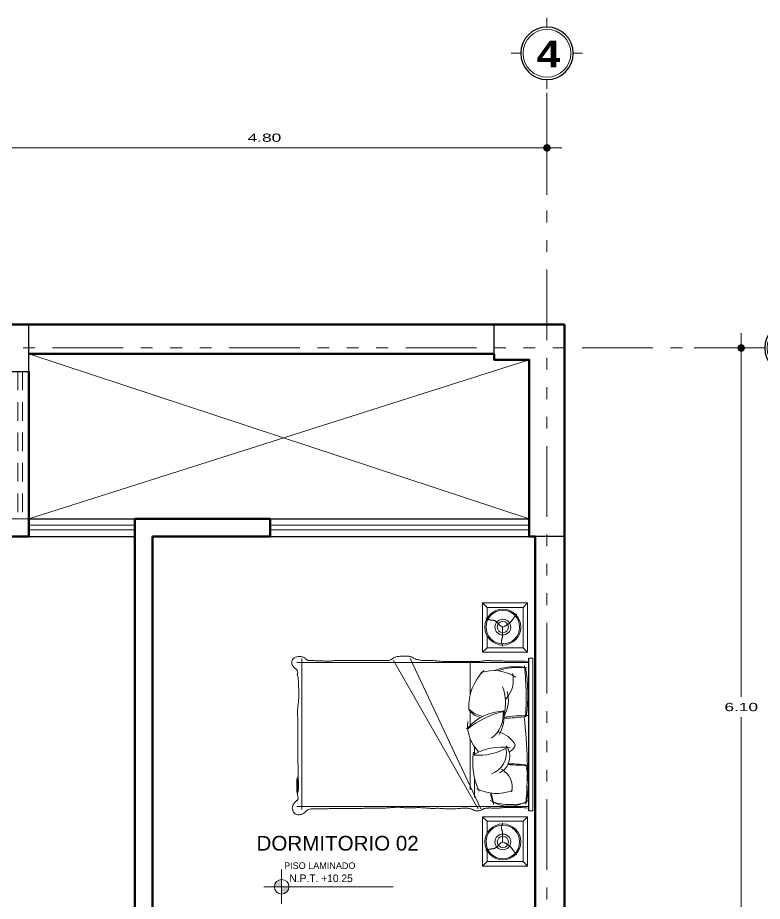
# Model space of a CAD drawing. Header units: millimetres. Extents: x 2325 to 2353, y 1262 to 1382.
# Drawn here: x 2336.98 to 2343.3, y 1374.67 to 1382.18 of the extents above; entities that cross this region are included whole.
import ezdxf

# ---------------------------------------------------------------- set-up
doc = ezdxf.new("R2010")
doc.units = ezdxf.units.MM
for name, pattern in [('ACAD_ISO14W100', [24, 12, -3, 0, -3, 0, -3, 0, -3]), ('CONTINUA', [0]), ('LÍNEAS_OCULTAS2', [4.7625, 3.175, -1.5875])]:
    doc.linetypes.add(name, pattern=pattern)
doc.layers.get('Defpoints').update_dxf_attribs({"lineweight": 0})
for name, color, linetype, lineweight in [('columnas', 152, 'Continuous', 30), ('cotas', 7, 'Continuous', 0), ('LEJANO-EJES', 191, 'Continuous', 0), ('mobiliario', 30, 'Continuous', 0), ('muro alto', 42, 'Continuous', 53), ('muro bajo', 42, 'Continuous', 25), ('PLUMA  01', 255, 'Continuous', 9), ('pluma 01', 7, 'Continuous', 9), ('TEXTOS', 7, 'Continuous', 0), ('ventana alta', 150, 'LÍNEAS_OCULTAS2', 5), ('ventana baja', 150, 'CONTINUA', 5)]:
    doc.layers.add(name, color=color, linetype=linetype, lineweight=lineweight)
doc.layers.add('texto', color=4, linetype='Continuous')
doc.styles.add('Roberto', font='swissel.ttf', dxfattribs={"width": 1.5})
doc.styles.get("Standard").update_dxf_attribs({"font": 'arial.ttf'})
doc.styles.add('style1', font='romans.shx', dxfattribs={"height": 0.05})
doc.styles.add('style2', font='arial.ttf')
doc.dimstyles.new('ejes cortos', dxfattribs={"dimscale": 0, "dimtxt": 0.07, "dimasz": 0.05, "dimexe": 0.12, "dimexo": 0.1, "dimgap": 0.05, "dimtad": 1, "dimtih": 1, "dimtoh": 1, "dimzin": 4, "dimdsep": 46, "dimtxsty": 'Roberto', "dimblk": 'ARROW', "dimcen": 0.05, "dimclrd": 7, "dimclre": 7, "dimclrt": 7, "dimaunit": 1, "dimadec": 3, "dimazin": 1, "dimtfac": 1, "dimtix": 1, "dimtofl": 0, "dimtmove": 0, "dimatfit": 3, "dimldrblk": 'ARROW', "dimfxl": 0.4, "dimfxlon": 1, "dimtolj": 1, "dimtzin": 4, "dimlwd": 5, "dimlwe": 0, "dimarcsym": 0})

# ---------------------------------------------------------------- blocks, each defined once
blk = doc.blocks.new('A$C70186724')
at = {"layer": 'mobiliario'}
for p, q in [((0, 2.0024), (0.0381, 1.9643)), ((0.4192, 2.0024), (0.3811, 1.9643)), ((1.7672, 2.0098), (0.4677, 2.0098)), ((0.5058, 2.0098), (0.5058, 0.0433)), ((1.7291, 2.0098), (1.7291, 0.0433)), ((1.8158, 2.0024), (1.8539, 1.9643)), ((2.2349, 2.0024), (2.1968, 1.9643)), ((0, 1.6214), (0.0381, 1.6595)), ((0.3811, 1.6595), (0.4192, 1.6214)), ((1.8539, 1.6595), (1.8158, 1.6214)), ((2.2349, 1.6214), (2.1968, 1.6595)), ((1.7479, 1.6068), (0.4707, 1.0047)), ((1.7479, 1.5842), (0.49, 0.8631)), ((0.7861, 1.5144), (0.5058, 1.5144)), ((1.0393, 1.5144), (0.9183, 1.5144)), ((1.5877, 1.5144), (1.1507, 1.5144)), ((1.2837, 1.5525), (1.2285, 1.5525)), ((1.6538, 1.5525), (1.4884, 1.5525)), ((1.7549, 0.0843), (0.4707, 0.0843))]:
    blk.add_line(p, q, dxfattribs=at)
for points in [[(1.7672, 2.0136), (0.4677, 2.0136), (0.4677, 2.0479), (1.7672, 2.0479)], [(0.4192, 2.0024), (0.4192, 1.6214), (0, 1.6214), (0, 2.0024)], [(1.8158, 2.0024), (1.8158, 1.6214), (2.2349, 1.6214), (2.2349, 2.0024)]]:
    blk.add_lwpolyline(points, close=True, dxfattribs=at)
for points in [[(0.1316, 1.6595), (0.0381, 1.6595), (0.0381, 1.9643), (0.3811, 1.9643), (0.3811, 1.6595), (0.2789, 1.6595)], [(0.4966, 2.0098), (0.4955, 1.9835), (0.4949, 1.9619), (0.4945, 1.9413), (0.4944, 1.9217), (0.4945, 1.903), (0.4946, 1.8853), (0.4946, 1.8687), (0.4946, 1.853), (0.4944, 1.8385), (0.4941, 1.8249), (0.4937, 1.8124), (0.4932, 1.8007), (0.4927, 1.79), (0.4923, 1.7802), (0.4919, 1.7711), (0.4916, 1.7629), (0.4915, 1.7554), (0.4915, 1.7485), (0.4916, 1.7421), (0.4916, 1.7359), (0.4917, 1.73), (0.4918, 1.724), (0.4918, 1.7178), (0.4916, 1.7114), (0.4914, 1.7045), (0.491, 1.6972), (0.4907, 1.6895), (0.4903, 1.6815), (0.4901, 1.6731), (0.49, 1.6643), (0.4901, 1.6553), (0.4906, 1.6459), (0.4913, 1.6363), (0.4924, 1.6264), (0.4935, 1.6162), (0.4948, 1.6055), (0.496, 1.5944), (0.4971, 1.5828), (0.498, 1.5707), (0.4986, 1.5579), (0.4988, 1.5445), (0.4987, 1.5306), (0.4984, 1.5163), (0.498, 1.5017), (0.4974, 1.4868), (0.497, 1.472), (0.4966, 1.4572), (0.4965, 1.4426), (0.4966, 1.4282), (0.497, 1.4141), (0.4974, 1.4), (0.498, 1.386), (0.4984, 1.3718), (0.4987, 1.3575), (0.4988, 1.3428), (0.4986, 1.3277), (0.498, 1.3122), (0.4971, 1.2963), (0.496, 1.2802), (0.4947, 1.2639), (0.4934, 1.2476), (0.4921, 1.2315), (0.491, 1.2156), (0.49, 1.2), (0.4894, 1.185), (0.4889, 1.1705), (0.4886, 1.1566), (0.4884, 1.1434), (0.4882, 1.1308), (0.4879, 1.1189), (0.4875, 1.1078), (0.4868, 1.0975), (0.4859, 1.0881), (0.4846, 1.0795), (0.4832, 1.0716), (0.4815, 1.0645), (0.4796, 1.058), (0.4775, 1.0522), (0.4752, 1.047), (0.4729, 1.0423), (0.4704, 1.0381), (0.4679, 1.0342), (0.4654, 1.0305), (0.463, 1.0267), (0.4607, 1.0228), (0.4586, 1.0184), (0.4568, 1.0136), (0.4552, 1.0079), (0.4539, 1.0015), (0.453, 0.9942), (0.4524, 0.9863), (0.452, 0.9778), (0.4519, 0.9688), (0.4519, 0.9595), (0.4521, 0.95), (0.4525, 0.9403), (0.453, 0.9307), (0.4535, 0.9212), (0.4543, 0.912), (0.4552, 0.9031), (0.4563, 0.8948), (0.4576, 0.8871), (0.4592, 0.8803), (0.4611, 0.8743), (0.4632, 0.8694), (0.4656, 0.8653), (0.4682, 0.8618), (0.4708, 0.8587), (0.4735, 0.8558), (0.4761, 0.8528), (0.4786, 0.8496), (0.4809, 0.8459), (0.483, 0.8415), (0.4848, 0.8365), (0.4864, 0.831), (0.4877, 0.825), (0.4887, 0.8185), (0.4894, 0.8118), (0.4899, 0.8048), (0.49, 0.7976), (0.4899, 0.7903), (0.4896, 0.7829), (0.4891, 0.7754), (0.4886, 0.7679), (0.4881, 0.7603), (0.4878, 0.7526), (0.4877, 0.6135), (0.4879, 0.6057), (0.4885, 0.5978), (0.4894, 0.3599), (0.4904, 0.3517), (0.4916, 0.3435), (0.4927, 0.3349), (0.4937, 0.3261), (0.4945, 0.317), (0.4949, 0.3076), (0.4949, 0.2977), (0.4945, 0.2876), (0.4939, 0.2773), (0.4931, 0.2671), (0.4922, 0.2569), (0.4913, 0.2069), (0.4906, 0.1973), (0.49, 0.1882), (0.4898, 0.1796), (0.4897, 0.1716), (0.4897, 0.1643), (0.4896, 0.1574), (0.4894, 0.1512), (0.489, 0.1454), (0.4881, 0.1403), (0.4868, 0.1356), (0.4849, 0.1314), (0.4825, 0.1275), (0.4798, 0.1239), (0.4768, 0.1204), (0.4736, 0.1168), (0.4704, 0.1131), (0.4672, 0.109), (0.4643, 0.1045), (0.4616, 0.0993), (0.4593, 0.0937), (0.4574, 0.0876), (0.4559, 0.0812), (0.4549, 0.0745), (0.4544, 0.0676), (0.4545, 0.0605), (0.4552, 0.0535), (0.4565, 0.0465), (0.4584, 0.0396), (0.461, 0.033), (0.464, 0.0268), (0.4676, 0.021), (0.4716, 0.0157), (0.4761, 0.0112), (0.4809, 0.0073), (0.4861, 0.0043), (0.4916, 0.0021), (0.4972, 0.0007), (0.5029, 0), (0.5086, 0), (0.5143, 0.0006), (0.5197, 0.0018), (0.5249, 0.0036), (0.5298, 0.0058), (0.5343, 0.0085), (0.5385, 0.0115), (0.5425, 0.0148), (0.5463, 0.0184), (0.5499, 0.022), (0.5533, 0.0257), (0.5565, 0.0293), (0.5597, 0.0329), (0.5629, 0.0363), (0.566, 0.0395), (0.5692, 0.0423), (0.5724, 0.0449), (0.5759, 0.047), (0.5795, 0.0486), (0.5834, 0.0497), (0.5875, 0.0502), (0.592, 0.0502), (0.5966, 0.0498), (0.6015, 0.0491), (0.6066, 0.0482), (0.6118, 0.0471), (0.6302, 0.0536), (0.6883, 0.0574), (0.7018, 0.0579), (0.7158, 0.0585), (0.7302, 0.0592), (0.7452, 0.0598), (0.7606, 0.0602), (0.7765, 0.0603), (0.7928, 0.0599), (0.8095, 0.0591), (0.8263, 0.0578), (0.8431, 0.0562), (0.8596, 0.0545), (0.8757, 0.0529), (0.8911, 0.0513), (0.9055, 0.05), (0.9188, 0.0492), (0.9309, 0.0488), (0.9419, 0.0489), (0.9522, 0.0494), (0.962, 0.0501), (0.9718, 0.051), (0.9817, 0.0519), (1.3648, 0.0528), (1.3762, 0.0535), (1.3886, 0.054), (1.4019, 0.0543), (1.416, 0.0544), (1.4306, 0.0545), (1.4454, 0.0545), (1.4603, 0.0546), (1.475, 0.0548), (1.4893, 0.0551), (1.5031, 0.0556), (1.5163, 0.0562), (1.5288, 0.0568), (1.5408, 0.0573), (1.5521, 0.0576), (1.5627, 0.0577), (1.5728, 0.0574), (1.5821, 0.0567), (1.5909, 0.0554), (1.5991, 0.0538), (1.607, 0.0518), (1.6147, 0.0497), (1.4824, 0.0476), (1.4901, 0.0457), (1.4981, 0.044), (1.5065, 0.0427), (1.5154, 0.042), (1.5628, 0.0418), (1.5724, 0.0419), (1.582, 0.0425), (1.5916, 0.0433), (1.601, 0.0444), (1.6101, 0.0457), (1.6186, 0.047), (1.6265, 0.0485), (1.6338, 0.0499), (1.6405, 0.0511), (1.6465, 0.0523), (1.6519, 0.0531), (1.6568, 0.0537), (1.661, 0.0538), (1.6647, 0.0535), (1.6679, 0.0526), (1.6706, 0.0513), (1.673, 0.0495), (1.6751, 0.0474), (1.677, 0.045), (1.6789, 0.0424), (1.6809, 0.0396), (1.683, 0.0368), (1.6853, 0.034), (1.6879, 0.0312), (1.6907, 0.0284), (1.6938, 0.0257), (1.6971, 0.023), (1.7006, 0.0204), (1.7043, 0.0178), (1.7082, 0.0154), (1.7123, 0.013), (1.7166, 0.0108), (1.7211, 0.0089), (1.7258, 0.0072), (1.7306, 0.0059), (1.7355, 0.005), (1.7406, 0.0045), (1.7457, 0.0046), (1.751, 0.0053), (1.7563, 0.0066), (1.7615, 0.0083), (1.7667, 0.0105), (1.7716, 0.013), (1.7762, 0.0159), (1.7805, 0.019), (1.7844, 0.0224), (1.7877, 0.0259), (1.7906, 0.0295), (1.793, 0.0334), (1.795, 0.0374), (1.7966, 0.0417), (1.7977, 0.0463), (1.7985, 0.0511), (1.7988, 0.0562), (1.7989, 0.0615), (1.7985, 0.0671), (1.7978, 0.0728), (1.7968, 0.0784), (1.7953, 0.084), (1.7935, 0.0894), (1.7913, 0.0944), (1.7886, 0.0991), (1.7856, 0.1033), (1.7823, 0.1071), (1.7788, 0.1107), (1.7752, 0.1142), (1.7715, 0.1177), (1.7679, 0.1213), (1.7645, 0.1253), (1.7613, 0.1297), (1.7584, 0.1346), (1.756, 0.1399), (1.7538, 0.1456), (1.752, 0.1515), (1.7505, 0.1576), (1.7493, 0.1638), (1.7484, 0.1699), (1.7479, 0.1758), (1.7476, 0.1815), (1.7476, 0.1872), (1.7477, 0.1928), (1.748, 0.1987), (1.7483, 0.2049), (1.7486, 0.2515), (1.7489, 0.2588), (1.749, 0.2668), (1.7489, 0.2757), (1.7486, 0.2854), (1.7482, 0.2958), (1.7477, 0.307), (1.7471, 0.3187), (1.7465, 0.3309), (1.7458, 0.3435), (1.7452, 0.3564), (1.7446, 0.5996), (1.7441, 0.6129), (1.7435, 0.7575), (1.743, 0.7708), (1.7424, 0.7838), (1.7418, 0.7966), (1.7411, 0.8089), (1.7404, 0.8207), (1.7395, 0.8318), (1.7386, 0.8425), (1.7378, 0.8527), (1.737, 0.8627), (1.7363, 0.8726), (1.7358, 0.8825), (1.7355, 0.8925), (1.7355, 0.9028), (1.7359, 0.9134), (1.7365, 0.9244), (1.7373, 0.9357), (1.7382, 0.9472), (1.7391, 0.9589), (1.7399, 0.9708), (1.7405, 0.9826), (1.7409, 0.9945), (1.7409, 1.0064), (1.7407, 1.0182), (1.7403, 1.03), (1.7398, 1.0417), (1.7393, 1.0535), (1.7389, 1.0653), (1.7387, 1.0771), (1.7388, 1.089), (1.7391, 1.1008), (1.7398, 1.1127), (1.7406, 1.1245), (1.7415, 1.1362), (1.7425, 1.1476), (1.7434, 1.1588), (1.7441, 1.1697), (1.7447, 1.1802), (1.7449, 1.1902), (1.745, 1.1999), (1.7449, 1.2094), (1.7447, 1.2187), (1.7445, 1.2281), (1.7444, 1.2375), (1.7444, 1.247), (1.7447, 1.2569), (1.7452, 1.2672), (1.746, 1.2778), (1.7468, 1.2888), (1.7477, 1.3), (1.7486, 1.3116), (1.7493, 1.3234), (1.7498, 1.3354), (1.75, 1.3476), (1.7498, 1.3599), (1.7493, 1.3724), (1.7486, 1.3848), (1.7477, 1.3972), (1.7467, 1.4095), (1.7457, 1.4217), (1.7448, 1.4336), (1.7441, 1.4452), (1.7436, 1.4565), (1.7434, 1.4674), (1.7435, 1.4777), (1.7438, 1.4874), (1.7444, 1.4965), (1.7453, 1.5048), (1.7464, 1.5122), (1.7479, 1.5188), (1.7496, 1.5243), (1.7516, 1.5291), (1.7537, 1.5333), (1.7559, 1.5371), (1.758, 1.5407), (1.76, 1.5443), (1.7619, 1.5482), (1.7634, 1.5526), (1.7647, 1.5575), (1.7656, 1.5629), (1.7661, 1.5687), (1.7663, 1.5746), (1.7662, 1.5806), (1.7658, 1.5864), (1.765, 1.592), (1.764, 1.5971), (1.7626, 1.6016), (1.761, 1.6057), (1.7593, 1.6094), (1.7574, 1.6129), (1.7555, 1.6162), (1.7536, 1.6195), (1.7517, 1.6229), (1.75, 1.6266), (1.7485, 1.6306), (1.7472, 1.6349), (1.746, 1.6394), (1.7451, 1.644), (1.7442, 1.6487), (1.7435, 1.6534), (1.743, 1.658), (1.7425, 1.6626), (1.7422, 1.6669), (1.7419, 1.6711), (1.7417, 1.6754), (1.7416, 1.6797), (1.7416, 1.6843), (1.7417, 1.6891), (1.7418, 1.6944), (1.742, 1.7001), (1.7422, 1.7064), (1.7424, 1.7132), (1.7427, 1.7204), (1.7429, 1.7278), (1.743, 1.7354), (1.743, 1.7429), (1.7428, 1.7503), (1.7425, 1.7575), (1.742, 1.7644), (1.7414, 1.7711), (1.7407, 1.7776), (1.7399, 1.7841), (1.7392, 1.7907), (1.7385, 1.7975), (1.738, 1.8047), (1.7377, 1.8123), (1.7376, 1.8204), (1.7377, 1.829), (1.7379, 1.8381), (1.7382, 1.8477), (1.7385, 1.8576), (1.7387, 1.868), (1.7388, 1.8786), (1.7388, 1.8895), (1.7385, 1.9008), (1.7381, 1.9126), (1.7378, 1.9253), (1.7379, 1.9391), (1.7384, 1.9544), (1.7396, 1.9716), (1.7416, 1.9908), (1.7443, 2.0098)], [(2.1034, 1.6595), (2.1968, 1.6595), (2.1968, 1.9643), (1.8539, 1.9643), (1.8539, 1.6595), (1.9561, 1.6595)], [(0.2099, 1.7871), (0.2065, 1.7938), (0.2034, 1.7997), (0.2006, 1.805), (0.1979, 1.8097), (0.1955, 1.8139), (0.1932, 1.8177), (0.191, 1.8212), (0.1891, 1.8244), (0.1872, 1.8275), (0.1854, 1.8305), (0.1837, 1.8333), (0.1821, 1.836), (0.1805, 1.8386), (0.1788, 1.8411), (0.1771, 1.8435), (0.1754, 1.8459), (0.1735, 1.8482), (0.1716, 1.8505), (0.1695, 1.8527), (0.1674, 1.8549), (0.1652, 1.8571), (0.1629, 1.8593), (0.1605, 1.8614), (0.158, 1.8635), (0.1554, 1.8656), (0.1528, 1.8676), (0.15, 1.8697), (0.1471, 1.8719), (0.1441, 1.8741), (0.1409, 1.8763), (0.1375, 1.8787), (0.1339, 1.8811), (0.1301, 1.8837), (0.1261, 1.8864), (0.1217, 1.8895), (0.1171, 1.8928), (0.112, 1.8966), (0.1066, 1.9008), (0.1007, 1.9056), (0.0944, 1.9111)], [(2.0251, 1.7871), (2.0284, 1.7938), (2.0315, 1.7997), (2.0344, 1.805), (2.037, 1.8097), (2.0395, 1.8139), (2.0418, 1.8177), (2.0439, 1.8212), (2.0459, 1.8244), (2.0477, 1.8275), (2.0495, 1.8305), (2.0512, 1.8333), (2.0528, 1.836), (2.0545, 1.8386), (2.0561, 1.8411), (2.0578, 1.8435), (2.0595, 1.8459), (2.0614, 1.8482), (2.0634, 1.8505), (2.0654, 1.8527), (2.0675, 1.8549), (2.0698, 1.8571), (2.0721, 1.8593), (2.0745, 1.8614), (2.0769, 1.8635), (2.0795, 1.8656), (2.0821, 1.8676), (2.0849, 1.8697), (2.0878, 1.8719), (2.0908, 1.8741), (2.094, 1.8763), (2.0974, 1.8787), (2.101, 1.8811), (2.1048, 1.8837), (2.1089, 1.8864), (2.1132, 1.8895), (2.1179, 1.8928), (2.1229, 1.8966), (2.1283, 1.9008), (2.1342, 1.9056), (2.1405, 1.9111)], [(0.2074, 1.7936), (0.2035, 1.7864), (0.1997, 1.7802), (0.1959, 1.7747), (0.1922, 1.77), (0.1885, 1.7659), (0.185, 1.7623), (0.1816, 1.7591), (0.1783, 1.7561), (0.1752, 1.7534), (0.1722, 1.7508), (0.1694, 1.7483), (0.1668, 1.7459), (0.1644, 1.7436), (0.1621, 1.7413), (0.16, 1.739), (0.1581, 1.7366), (0.1564, 1.7343), (0.1548, 1.7318), (0.1534, 1.7294), (0.1522, 1.7269), (0.1511, 1.7243), (0.1502, 1.7218), (0.1494, 1.7192), (0.1487, 1.7167), (0.1481, 1.7141), (0.1476, 1.7116), (0.1472, 1.709), (0.1468, 1.7064), (0.1465, 1.7039), (0.1462, 1.7013), (0.1459, 1.6987), (0.1456, 1.6962), (0.1452, 1.6936), (0.1449, 1.691), (0.1444, 1.6884), (0.144, 1.6857), (0.1434, 1.6829), (0.1428, 1.6801), (0.1421, 1.6771), (0.1413, 1.674), (0.1404, 1.6707), (0.1394, 1.6673), (0.1382, 1.6639), (0.137, 1.6606), (0.1356, 1.6574), (0.1341, 1.6543), (0.1325, 1.6516), (0.1308, 1.6491)], [(0.2005, 1.7902), (0.2077, 1.7907), (0.2141, 1.791), (0.2197, 1.7912), (0.2247, 1.7912), (0.2292, 1.7912), (0.2332, 1.7911), (0.2369, 1.791), (0.2404, 1.7909), (0.2437, 1.7909), (0.247, 1.7909), (0.2502, 1.791), (0.2533, 1.7911), (0.2563, 1.7911), (0.2592, 1.7912), (0.2621, 1.7913), (0.2649, 1.7913), (0.2676, 1.7913), (0.2703, 1.7912), (0.273, 1.7911), (0.2757, 1.7909), (0.2783, 1.7907), (0.2809, 1.7904), (0.2836, 1.79), (0.2862, 1.7896), (0.2889, 1.7892), (0.2916, 1.7887), (0.2943, 1.7881), (0.2971, 1.7875), (0.2998, 1.7869), (0.3026, 1.7862), (0.3054, 1.7855), (0.3081, 1.7848), (0.3109, 1.784), (0.3137, 1.7833), (0.3166, 1.7826), (0.3195, 1.7821), (0.3226, 1.7817), (0.3258, 1.7815), (0.3291, 1.7816), (0.3326, 1.7819), (0.3364, 1.7826), (0.3403, 1.7836), (0.3444, 1.7848), (0.3487, 1.7862), (0.3531, 1.7877), (0.3577, 1.7893), (0.3624, 1.7909), (0.3672, 1.7924)], [(2.0344, 1.7902), (2.0272, 1.7907), (2.0208, 1.791), (2.0152, 1.7912), (2.0102, 1.7912), (2.0058, 1.7912), (2.0017, 1.7911), (1.998, 1.791), (1.9945, 1.7909), (1.9912, 1.7909), (1.9879, 1.7909), (1.9847, 1.791), (1.9817, 1.7911), (1.9787, 1.7911), (1.9757, 1.7912), (1.9729, 1.7913), (1.9701, 1.7913), (1.9673, 1.7913), (1.9646, 1.7912), (1.9619, 1.7911), (1.9593, 1.7909), (1.9566, 1.7907), (1.954, 1.7904), (1.9514, 1.79), (1.9487, 1.7896), (1.946, 1.7892), (1.9433, 1.7887), (1.9406, 1.7881), (1.9378, 1.7875), (1.9351, 1.7869), (1.9323, 1.7862), (1.9296, 1.7855), (1.9268, 1.7848), (1.924, 1.784), (1.9212, 1.7833), (1.9183, 1.7826), (1.9154, 1.7821), (1.9123, 1.7817), (1.9092, 1.7815), (1.9058, 1.7816), (1.9023, 1.7819), (1.8986, 1.7826), (1.8946, 1.7836), (1.8905, 1.7848), (1.8862, 1.7862), (1.8818, 1.7877), (1.8772, 1.7893), (1.8726, 1.7909), (1.8678, 1.7924)], [(2.0276, 1.7936), (2.0314, 1.7864), (2.0352, 1.7802), (2.039, 1.7747), (2.0427, 1.77), (2.0464, 1.7659), (2.0499, 1.7623), (2.0533, 1.7591), (2.0566, 1.7561), (2.0597, 1.7534), (2.0627, 1.7508), (2.0655, 1.7483), (2.0681, 1.7459), (2.0706, 1.7436), (2.0728, 1.7413), (2.0749, 1.739), (2.0768, 1.7366), (2.0786, 1.7343), (2.0801, 1.7318), (2.0815, 1.7294), (2.0827, 1.7269), (2.0838, 1.7243), (2.0847, 1.7218), (2.0855, 1.7192), (2.0862, 1.7167), (2.0868, 1.7141), (2.0873, 1.7116), (2.0878, 1.709), (2.0881, 1.7064), (2.0885, 1.7039), (2.0888, 1.7013), (2.0891, 1.6987), (2.0894, 1.6962), (2.0897, 1.6936), (2.0901, 1.691), (2.0905, 1.6884), (2.091, 1.6857), (2.0915, 1.6829), (2.0921, 1.6801), (2.0928, 1.6771), (2.0936, 1.674), (2.0945, 1.6707), (2.0956, 1.6673), (2.0967, 1.6639), (2.0979, 1.6606), (2.0993, 1.6574), (2.1008, 1.6543), (2.1024, 1.6516), (2.1042, 1.6491)]]:
    blk.add_lwpolyline(points, dxfattribs=at)
for centre, radius in [((0.2052, 1.7929), 0.1524), ((0.2052, 1.7929), 0.1429), ((2.0297, 1.7929), 0.1524), ((2.0297, 1.7929), 0.1429), ((0.2052, 1.7929), 0.0667), ((0.2052, 1.7929), 0.0476), ((2.0297, 1.7929), 0.0667), ((2.0297, 1.7929), 0.0476)]:
    blk.add_circle(centre, radius, dxfattribs=at)
for centre, radius, start, end in [((0.8044, -0.5496), 2.5401, 86.32405, 96.09743), ((1.0752, 1.9043), 0.5341, 171.25666, 200.07697), ((0.7757, 0.6688), 1.3363, 81.94004, 99.83985), ((1.1625, 1.9313), 0.615, 173.99516, 197.41585), ((2.4065, 1.9963), 1.4495, 179.60408, 187.70691), ((-0.1518, 1.803), 1.1307, 359.94785, 9.61979), ((1.4115, -1.4715), 3.473, 85.10279, 97.3599), ((2.4952, 1.8403), 1.129, 172.44671, 180.06059), ((-0.8054, 2.0029), 2.185, 355.61459, 359.89372), ((1.5451, 1.3202), 0.6895, 77.55299, 104.19388), ((1.4348, 1.8477), 0.2916, 326.16641, 32.49004), ((1.2166, 1.8561), 0.4965, 342.85913, 16.07365), ((0.9162, 1.7139), 0.3424, 146.54879, 198.54755), ((0.657, 1.6497), 0.2317, 47.12989, 104.27627), ((1.3278, 1.6893), 0.2423, 120.2878, 164.59824), ((1.1885, 1.8197), 0.0806, 21.67931, 77.8243), ((0.8484, 1.4174), 0.3979, 75.13657, 110.11085), ((0.8281, 1.5755), 0.2647, 59.74761, 106.63396), ((0.9692, 1.52), 0.2837, 58.73674, 101.33328), ((1.3557, 1.8157), 0.4368, 180.94241, 229.26055), ((1.3038, 1.6959), 0.1561, 26.15787, 125.83294), ((1.6928, 1.7812), 0.4687, 170.80231, 211.34581), ((0.7992, 1.5861), 0.4947, 355.85031, 28.95445), ((1.2748, 1.6364), 0.1863, 19.16577, 101.95874), ((1.5644, 1.7007), 0.1713, 76.50973, 152.29583), ((1.2335, 1.7403), 0.3846, 333.49737, 20.69743), ((1.6679, 1.9744), 0.7669, 193.53739, 218.30473), ((0.9497, 1.55), 0.2468, 36.71453, 96.37267), ((1.6004, 1.9036), 0.214, 273.87998, 295.06768), ((2.0898, -0.3561), 2.1048, 100.37605, 103.02517), ((0.8816, 1.9353), 0.4316, 224.70035, 272.74111), ((0.7042, 1.6823), 0.2663, 318.03637, 347.06123), ((0.8162, 1.6386), 0.1607, 303.29648, 346.31515), ((1.0358, 1.8176), 0.3241, 264.77713, 315.47164), ((1.357, 2.1021), 0.565, 260.93942, 295.21906)]:
    blk.add_arc(centre, radius, start, end, dxfattribs=at)
blk = doc.blocks.new('T')
at = {"layer": 'TEXTOS'}
h = blk.add_hatch(color=256, dxfattribs=at)
h.paths.add_polyline_path([(224.4309, 249.6252, 0.414214), (224.369, 249.5632), (224.4309, 249.5632)])
h.paths.add_polyline_path([(224.4309, 249.5632), (224.4309, 249.5013, 0.414214), (224.4928, 249.5632)])
at = {"layer": 'TEXTOS', "lineweight": 5}
for p, q in [((224.4309, 249.7096), (224.4309, 249.5632)), ((224.2782, 249.5632), (225.3772, 249.5632)), ((224.4309, 249.4169), (224.4309, 249.5632))]:
    blk.add_line(p, q, dxfattribs=at)
blk.add_circle((224.4309, 249.5632), 0.0619, dxfattribs=at)
blk = doc.blocks.new('circulo de Letra del Eje')
at = {"layer": 'LEJANO-EJES', "lineweight": 5}
for p, q in [((0, 0.2785), (0, 0.3785)), ((0.2785, 0), (0.3785, 0)), ((-0.2785, 0), (-0.3785, 0)), ((0, -0.2785), (0, -0.3785))]:
    blk.add_line(p, q, dxfattribs=at)
at = {"layer": 'LEJANO-EJES', "lineweight": 30}
blk.add_circle((0, 0), 0.2785, dxfattribs=at)
at = {"layer": 'LEJANO-EJES', "lineweight": 5}
blk.add_circle((0, 0), 0.2535, dxfattribs=at)
blk = doc.blocks.new('ARROW')
at = {"layer": 'cotas', "ltscale": 0.5}
blk.add_line((2.5, 0), (-2.5, 0), dxfattribs=at)
at = {"layer": 'cotas', "const_width": 0.635}
blk.add_lwpolyline([(-0.32, 0, 1), (0.32, 0, 1)], format="xyb", close=True, dxfattribs=at)
blk = doc.blocks.new('*D77')
at = {"layer": 'cotas', "color": 7, "linetype": 'CONTINUA', "lineweight": 0, "transparency": 16777216}
for p, q in [((2336.6741, 1380.6693), (2336.6741, 1381.1893)), ((2341.4741, 1380.6693), (2341.4741, 1381.1893))]:
    blk.add_line(p, q, dxfattribs=at)
at = {"layer": 'cotas', "color": 7, "linetype": 'CONTINUA', "lineweight": 5, "transparency": 16777216}
blk.add_line((2336.7241, 1381.0693), (2341.4241, 1381.0693), dxfattribs=at)
at = {"layer": 'Defpoints', "color": 0, "transparency": 16777216}
for p in [(2341.4741, 1381.0693), (2336.6741, 1379.5693), (2341.4741, 1379.5693), (2327.0741, 1377.9087), (2328.2741, 1377.9356), (2328.2741, 1377.9087)]:
    blk.add_point(p, dxfattribs=at)
at = {"layer": 'PLUMA  01', "color": 7, "linetype": 'CONTINUA', "lineweight": 0, "transparency": 16777216}
for p, q in [((2327.0741, 1377.9356), (2327.0741, 1378.0556)), ((2328.2741, 1377.9356), (2328.2741, 1378.0556))]:
    blk.add_line(p, q, dxfattribs=at)
at = {"layer": 'PLUMA  01', "color": 7, "linetype": 'CONTINUA', "lineweight": 5, "transparency": 16777216}
blk.add_line((2327.1241, 1377.9356), (2328.2241, 1377.9356), dxfattribs=at)
at = {"layer": 'cotas', "color": 7, "lineweight": 5, "transparency": 16777216, "xscale": 0.05, "yscale": 0.05, "zscale": 0.05, "rotation": 180}
blk.add_blockref('ARROW', (2336.6741, 1381.0693), dxfattribs=at)
at = {"layer": 'cotas', "color": 7, "lineweight": 5, "transparency": 16777216, "xscale": 0.05, "yscale": 0.05, "zscale": 0.05}
blk.add_blockref('ARROW', (2341.4741, 1381.0693), dxfattribs=at)
at = {"layer": 'PLUMA  01', "color": 7, "lineweight": 5, "transparency": 16777216, "xscale": 0.05, "yscale": 0.05, "zscale": 0.05, "rotation": 180}
blk.add_blockref('ARROW', (2327.0741, 1377.9356), dxfattribs=at)
at = {"layer": 'PLUMA  01', "color": 7, "lineweight": 5, "transparency": 16777216, "xscale": 0.05, "yscale": 0.05, "zscale": 0.05}
blk.add_blockref('ARROW', (2328.2741, 1377.9356), dxfattribs=at)
at = {"layer": 'cotas', "color": 7, "transparency": 16777216, "insert": (2339.0741, 1381.1553), "char_height": 0.07, "attachment_point": 5, "style": 'Roberto'}
blk.add_mtext('\\A1;4.80', dxfattribs=at)
at = {"layer": 'PLUMA  01', "color": 7, "transparency": 16777216, "insert": (2327.6741, 1378.0216), "char_height": 0.07, "attachment_point": 5, "style": 'Roberto'}
blk.add_mtext('\\A1;1.20', dxfattribs=at)
blk = doc.blocks.new('*D83')
at = {"layer": 'cotas', "color": 7, "linetype": 'CONTINUA', "lineweight": 0, "transparency": 16777216}
for p, q in [((2342.7241, 1379.3693), (2343.2441, 1379.3693)), ((2342.7241, 1373.2693), (2343.2441, 1373.2693))]:
    blk.add_line(p, q, dxfattribs=at)
at = {"layer": 'cotas', "color": 7, "linetype": 'CONTINUA', "lineweight": 5, "transparency": 16777216}
for p, q in [((2343.1241, 1379.3193), (2343.1241, 1376.4053)), ((2343.1241, 1373.3193), (2343.1241, 1376.2334))]:
    blk.add_line(p, q, dxfattribs=at)
at = {"layer": 'Defpoints', "color": 0, "transparency": 16777216}
for p in [(2341.6241, 1379.3693), (2341.6241, 1373.2693), (2343.1241, 1373.2693), (2328.8741, 1316.3193), (2329.7241, 1316.3193), (2329.7241, 1315.9772)]:
    blk.add_point(p, dxfattribs=at)
at = {"layer": 'PLUMA  01', "color": 7, "linetype": 'CONTINUA', "lineweight": 0, "transparency": 16777216}
for p, q in [((2328.8741, 1316.2193), (2328.8741, 1315.8572)), ((2329.7241, 1316.2193), (2329.7241, 1315.8572))]:
    blk.add_line(p, q, dxfattribs=at)
at = {"layer": 'PLUMA  01', "color": 7, "linetype": 'CONTINUA', "lineweight": 5, "transparency": 16777216}
blk.add_line((2328.9241, 1315.9772), (2329.6741, 1315.9772), dxfattribs=at)
at = {"layer": 'cotas', "color": 7, "lineweight": 5, "transparency": 16777216, "xscale": 0.05, "yscale": 0.05, "zscale": 0.05}
for p, rotation in [((2343.1241, 1379.3693), 90), ((2343.1241, 1373.2693), 270)]:
    blk.add_blockref('ARROW', p, dxfattribs=dict(at, rotation=rotation))
at = {"layer": 'PLUMA  01', "color": 7, "lineweight": 5, "transparency": 16777216, "xscale": 0.05, "yscale": 0.05, "zscale": 0.05, "rotation": 180}
blk.add_blockref('ARROW', (2328.8741, 1315.9772), dxfattribs=at)
at = {"layer": 'PLUMA  01', "color": 7, "lineweight": 5, "transparency": 16777216, "xscale": 0.05, "yscale": 0.05, "zscale": 0.05}
blk.add_blockref('ARROW', (2329.7241, 1315.9772), dxfattribs=at)
at = {"layer": 'cotas', "color": 7, "transparency": 16777216, "insert": (2343.1241, 1376.3193), "char_height": 0.07, "attachment_point": 5, "style": 'Roberto'}
blk.add_mtext('\\A1;6.10', dxfattribs=at)
at = {"layer": 'PLUMA  01', "color": 7, "transparency": 16777216, "insert": (2329.2991, 1316.0631), "char_height": 0.07, "attachment_point": 5, "style": 'Roberto'}
blk.add_mtext('\\A1;.85', dxfattribs=at)

msp = doc.modelspace()

# ---------------------------------------------------------------- linework, layer by layer
at = {"layer": 'columnas', "ltscale": 1.5}
for points in [[(2336.2741, 1379.1693), (2337.0741, 1379.1693), (2337.0741, 1379.5693), (2336.2741, 1379.5693)], [(2341.3241, 1379.2693), (2341.0241, 1379.2693), (2341.0241, 1379.5693), (2341.6241, 1379.5693), (2341.6241, 1377.7693), (2341.3241, 1377.7693)]]:
    msp.add_lwpolyline(points, close=True, dxfattribs=at)
at = {"layer": 'LEJANO-EJES', "color": 6, "linetype": 'ACAD_ISO14W100', "lineweight": 0, "ltscale": 0.05, "transparency": 16777216}
for p, q in [((2341.4741, 1364.4359), (2341.4741, 1381.5693)), ((2325.2741, 1379.3693), (2343.1241, 1379.3693))]:
    msp.add_line(p, q, dxfattribs=at)
at = {"layer": 'muro alto', "transparency": 16777216}
for p, q in [((2326.7741, 1379.5693), (2341.6241, 1379.5693)), ((2341.6241, 1379.5693), (2341.6241, 1366.9693)), ((2337.0741, 1377.7693), (2337.0741, 1379.1693))]:
    msp.add_line(p, q, dxfattribs=at)
at = {"layer": 'muro alto'}
msp.add_line((2339.1241, 1377.9193), (2339.1241, 1377.7693), dxfattribs=at)
at = {"layer": 'muro alto', "transparency": 16777216}
for points in [[(2337.0741, 1379.3193), (2341.0241, 1379.3193)], [(2337.9741, 1377.9193), (2337.9741, 1374.6193)], [(2337.9741, 1377.9193), (2339.1241, 1377.9193)], [(2335.1241, 1377.7693), (2337.0741, 1377.7693)], [(2338.1241, 1377.7693), (2338.1241, 1374.6193)], [(2338.1241, 1377.7693), (2339.1241, 1377.7693)], [(2341.3741, 1377.7693), (2341.3741, 1374.4693)]]:
    msp.add_lwpolyline(points, dxfattribs=at)
at = {"layer": 'muro alto'}
msp.add_lwpolyline([(2341.0241, 1379.3193), (2341.0241, 1379.2693), (2341.3241, 1379.2693), (2341.3241, 1377.7693), (2341.3741, 1377.7693)], dxfattribs=at)
at = {"layer": 'muro bajo', "transparency": 16777216}
for p, q in [((2337.0741, 1377.9193), (2337.9741, 1377.9193)), ((2339.1241, 1377.9193), (2341.3241, 1377.9193)), ((2337.0741, 1377.7693), (2337.9741, 1377.7693)), ((2339.1241, 1377.7693), (2341.3241, 1377.7693))]:
    msp.add_line(p, q, dxfattribs=at)
at = {"layer": 'PLUMA  01'}
msp.add_line((2336.9241, 1377.9193), (2337.0741, 1377.9193), dxfattribs=at)
at = {"layer": 'pluma 01'}
for p, q in [((2337.0741, 1379.3193), (2341.3241, 1377.9193)), ((2341.3241, 1379.2693), (2337.0741, 1377.9193))]:
    msp.add_line(p, q, dxfattribs=at)
at = {"layer": 'ventana alta', "ltscale": 0.05}
for p, q in [((2336.9791, 1379.1693), (2336.9791, 1377.9193)), ((2337.0191, 1379.1693), (2337.0191, 1377.9193))]:
    msp.add_line(p, q, dxfattribs=at)
at = {"layer": 'ventana baja', "transparency": 16777216}
for p, q in [((2337.0741, 1377.8643), (2337.9741, 1377.8643)), ((2337.0741, 1377.8243), (2337.9741, 1377.8243)), ((2339.1241, 1377.8643), (2341.3241, 1377.8643)), ((2339.1241, 1377.8243), (2341.3241, 1377.8243))]:
    msp.add_line(p, q, dxfattribs=at)

# ---------------------------------------------------------------- block references
at = {"layer": 'LEJANO-EJES', "xscale": -0.8, "yscale": 0.8, "zscale": 0.8}
for p in [(2341.4741, 1381.8722), (2343.547, 1379.3693)]:
    msp.add_blockref('circulo de Letra del Eje', p, dxfattribs=at)
at = {"layer": 'mobiliario', "rotation": 269.9999999997166}
msp.add_blockref('A$C70186724', (2339.3062, 1377.2038), dxfattribs=at)
at = {"layer": 'TEXTOS', "color": 7, "transparency": 16777216}
msp.add_blockref('T', (2114.7894, 1125.2301), dxfattribs=at)

# ---------------------------------------------------------------- texts
at = {"layer": 'texto', "insert": (2341.3873, 1381.754), "char_height": 0.22464, "width": 0.206655, "attachment_point": 7, "rotation": 0.00015, "style": 'style1'}
msp.add_mtext('{\\fArial Black|b0|i0|c0|p34;4}', dxfattribs=at)
at = {"layer": 'TEXTOS', "color": 7, "transparency": 16777216, "insert": (2339.6959, 1375.1619), "char_height": 0.125, "width": 2.421651, "attachment_point": 5}
msp.add_mtext('{\\fSwis721 BlkEx BT|b0|i0|c0|p34;DORMITORIO 02}', dxfattribs=at)
at = {"layer": 'TEXTOS', "color": 7, "transparency": 16777216, "width": 0.9348, "attachment_point": 1, "style": 'style2'}
for s, insert, char_height in [('{\\fSwis721 BT|b0|i0|c0|p34;PISO LAMINADO}', (2339.2411, 1374.9998), 0.055), ('{\\fSimplified Arabic Fixed|b0|i0|c0|p49;N.P.T. +10.25}', (2339.286, 1374.8975), 0.065)]:
    msp.add_mtext(s, dxfattribs=dict(at, insert=insert, char_height=char_height))

# ---------------------------------------------------------------- dimensions: what is measured, and where the dimension line sits
at = {"layer": 'cotas'}
dim = msp.add_linear_dim(base=(2341.4741, 1381.0693), p1=(2336.6741, 1379.5693), p2=(2341.4741, 1379.5693), dimstyle='ejes cortos', override={"dimscale": 1, "dimtmove": 1}, dxfattribs=at)
dim.commit()
dim.dimension.update_dxf_attribs({"geometry": '*D77', "text_midpoint": (2339.0741, 1381.1553)})
dim = msp.add_linear_dim(base=(2343.1241, 1373.2693), p1=(2341.6241, 1379.3693), p2=(2341.6241, 1373.2693), angle=90, dimstyle='ejes cortos', override={"dimscale": 1}, dxfattribs=at)
dim.commit()
dim.dimension.update_dxf_attribs({"geometry": '*D83', "text_midpoint": (2343.1241, 1376.3193)})
at = {"layer": 'PLUMA  01'}
for base, p1, p2, picture, middle in [((2328.2741, 1377.9356), (2327.0741, 1377.9087), (2328.2741, 1377.9087), '*D77', (2327.6741, 1378.0216)), ((2329.7241, 1315.9772), (2328.8741, 1316.3193), (2329.7241, 1316.3193), '*D83', (2329.2991, 1316.0631))]:
    dim = msp.add_linear_dim(base=base, p1=p1, p2=p2, dimstyle='ejes cortos', override={"dimscale": 1}, dxfattribs=at)
    dim.commit()
    dim.dimension.update_dxf_attribs({"geometry": picture, "text_midpoint": middle})

doc.saveas('drawing.dxf')
